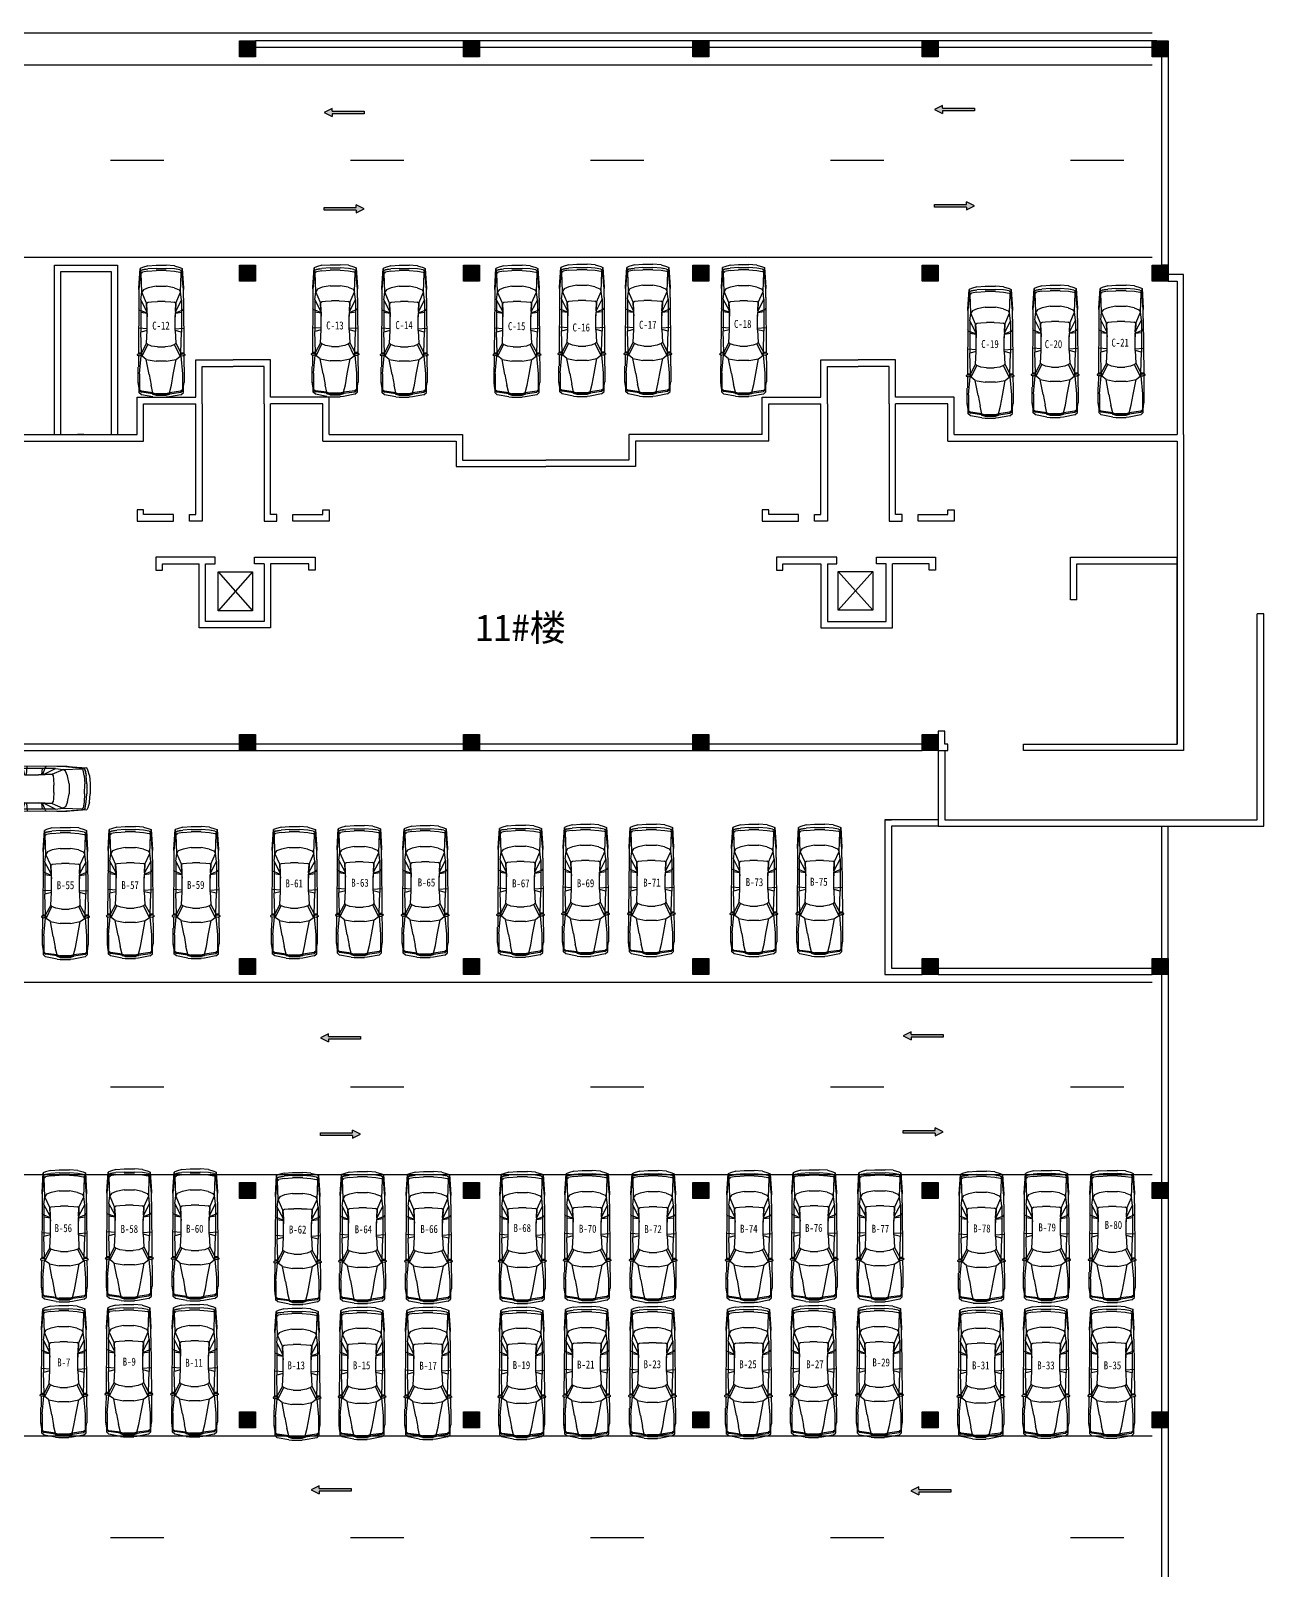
# Model space of a CAD drawing. Extents: x -266505272703 to 7385419, y -354256 to 107640740655.
# Drawn here: x 3283669 to 3330520, y -165098 to -107374 of the extents above; entities that cross this region are included whole.
import ezdxf

# ---------------------------------------------------------------- set-up
doc = ezdxf.new("R2010")
doc.units = 0
doc.header["$LTSCALE"] = 1000
for name, color, linetype in [('jb1', 42, 'Continuous'), ('PUB_TEXT', 7, 'Continuous'), ('QC', 8, 'Continuous'), ('ROOF', 4, 'Continuous'), ('图框', 6, 'Continuous'), ('标注', 3, 'Continuous'), ('红线', 1, 'Continuous')]:
    doc.layers.add(name, color=color, linetype=linetype)
doc.styles.get("Standard").update_dxf_attribs({"font": 'rs.shx', "bigfont": 'hztxt.shx'})
doc.styles.add('STYLE2', font='NSimSun.ttf', dxfattribs={"width": 0.8})
doc.styles.add('宋体', font='SimSun.ttf')

# ---------------------------------------------------------------- blocks, each defined once
blk = doc.blocks.new('M_F27')
for p, q in [((-2489, 522), (-2426, 736)), ((-2426, 736), (-2389, 824)), ((-2389, 824), (-1610, 874)), ((-2389, 824), (-1560, 874)), ((-2264, 812), (-2389, 824)), ((-2326, 736), (-2364, 522)), ((-2326, 736), (-2351, 596)), ((-2326, 736), (-2288, 811)), ((-2200, 786), (-2288, 811)), ((-2276, 522), (-2238, 736)), ((-2200, 786), (-2238, 736)), ((-1560, 874), (-2212, 815)), ((-2208, 815), (-2211, 814)), ((-1660, 862), (-2208, 815)), ((-1446, 761), (-2200, 786)), ((-1560, 874), (-1660, 862)), ((-1622, 510), (-1547, 698)), ((-1617, 869), (-1620, 866)), ((-1208, 874), (-1610, 874)), ((-1547, 698), (-1446, 761)), ((-1145, 799), (-1446, 761)), ((-1019, 572), (-1446, 761)), ((-1208, 874), (980, 889)), ((-1145, 799), (-682, 557)), ((-1145, 799), (124, 799)), ((-743, 849), (-793, 874)), ((-730, 799), (-743, 849)), ((-630, 555), (-730, 799)), ((-642, 799), (-605, 554)), ((-2, 547), (-27, 877)), ((124, 799), (61, 547)), ((941, 773), (124, 799)), ((564, 572), (941, 773)), ((1079, 748), (614, 522)), ((941, 773), (941, 874)), ((983, 777), (941, 773)), ((941, 773), (987, 765)), ((980, 902), (995, 790)), ((980, 790), (980, 898)), ((995, 790), (980, 790)), ((980, 790), (992, 746)), ((984, 905), (1020, 939)), ((992, 746), (1021, 747)), ((995, 790), (1022, 746)), ((1022, 748), (995, 790)), ((1021, 747), (1022, 748)), ((1053, 768), (1022, 746)), ((1036, 935), (1062, 857)), ((1036, 756), (1079, 748)), ((1051, 889), (1497, 893)), ((1057, 776), (1062, 857)), ((1770, 849), (1058, 784)), ((1204, 585), (1079, 748)), ((1506, 899), (2121, 899)), ((2461, 849), (1770, 849)), ((2272, 876), (2121, 899)), ((2272, 876), (2272, 874)), ((2437, 851), (2272, 876)), ((2511, 874), (2287, 874)), ((2398, 849), (2461, 773)), ((2437, 850), (2433, 851)), ((2498, 773), (2436, 849)), ((2511, 874), (2450, 850)), ((2461, 773), (2523, 321)), ((2561, 321), (2498, 773)), ((2599, 773), (2511, 874)), ((2599, 773), (2687, 321)), ((-2489, 522), (-2514, 196)), ((-2514, -206), (-2514, 196)), ((-2364, 522), (-2389, 196)), ((-2389, -206), (-2389, 196)), ((-2351, 594), (-2351, 596)), ((-2301, 196), (-2276, 522)), ((-2301, 196), (-2301, -206)), ((-1622, 510), (-1685, 196)), ((-1685, -206), (-1685, 196)), ((-1082, 145), (-1070, 371)), ((-1082, 145), (-1082, -156)), ((-1070, 371), (-1057, 510)), ((-1019, 572), (-1057, 510)), ((-680, 556), (-1019, 572)), ((-1019, 572), (-479, 547)), ((-680, 556), (-630, 555)), ((-605, 554), (-630, 555)), ((-479, 547), (-605, 554)), ((61, 547), (-479, 547)), ((61, 547), (564, 572)), ((564, 572), (614, 522)), ((614, 522), (677, 371)), ((677, 371), (714, 145)), ((714, -156), (714, 145)), ((1795, 472), (1204, 585)), ((1280, 196), (1204, 585)), ((1280, 196), (1280, -206)), ((2222, 397), (1795, 472)), ((2523, 321), (2222, 397)), ((2523, 321), (2586, 321)), ((2523, 321), (2561, 196)), ((2580, 196), (2542, 321)), ((2561, 196), (2561, -206)), ((2611, 196), (2574, 321)), ((2580, 321), (2618, 196)), ((2580, 196), (2580, -206)), ((2611, 196), (2611, -206)), ((2618, -206), (2618, 196)), ((2687, 321), (2699, 196)), ((2699, -206), (2699, 196)), ((-2489, -533), (-2514, -206)), ((-2489, -533), (-2426, -747)), ((-2389, -206), (-2364, -533)), ((-2326, -747), (-2364, -533)), ((-2351, -607), (-2351, -605)), ((-2351, -607), (-2326, -747)), ((-2276, -533), (-2301, -206)), ((-2276, -533), (-2238, -747)), ((-1685, -206), (-1622, -520)), ((-1622, -520), (-1547, -709)), ((-1019, -583), (-1446, -772)), ((-682, -568), (-1145, -809)), ((-1070, -382), (-1082, -156)), ((-1057, -520), (-1070, -382)), ((-1019, -583), (-1057, -520)), ((-479, -558), (-1019, -583)), ((-1019, -583), (-680, -567)), ((-730, -809), (-630, -566)), ((-680, -567), (-682, -568)), ((-680, -567), (-630, -566)), ((-605, -565), (-642, -809)), ((-630, -566), (-605, -565)), ((-605, -565), (-479, -558)), ((61, -558), (-479, -558)), ((-2, -558), (-27, -884)), ((61, -558), (124, -809)), ((564, -583), (61, -558)), ((614, -533), (564, -583)), ((564, -583), (941, -784)), ((677, -382), (614, -533)), ((1079, -759), (614, -533)), ((714, -156), (677, -382)), ((1204, -596), (1079, -759)), ((1204, -596), (1280, -206)), ((1795, -483), (1204, -596)), ((1795, -483), (2222, -407)), ((2523, -332), (2222, -407)), ((2523, -332), (2461, -784)), ((2561, -332), (2498, -784)), ((2523, -332), (2561, -206)), ((2586, -332), (2523, -332)), ((2580, -206), (2542, -332)), ((2618, -6), (2561, -6)), ((2574, -332), (2611, -206)), ((2618, -206), (2580, -332)), ((2687, -332), (2599, -784)), ((2687, -332), (2699, -206)), ((-2426, -747), (-2389, -835)), ((-2389, -835), (-2264, -823)), ((-1560, -885), (-2389, -835)), ((-1610, -885), (-2389, -835)), ((-2326, -747), (-2288, -822)), ((-2288, -822), (-2200, -797)), ((-2200, -797), (-2238, -747)), ((-2212, -826), (-1560, -885)), ((-2208, -826), (-2211, -825)), ((-1660, -872), (-2208, -826)), ((-1446, -772), (-2200, -797)), ((-1560, -885), (-1660, -872)), ((-1621, -877), (-1617, -880)), ((-1610, -885), (-1208, -885)), ((-1547, -709), (-1446, -772)), ((-1145, -809), (-1446, -772)), ((-1208, -885), (980, -900)), ((-1145, -809), (124, -809)), ((-743, -860), (-793, -885)), ((-743, -860), (-730, -809)), ((941, -784), (124, -809)), ((987, -776), (941, -784)), ((983, -788), (941, -784)), ((941, -885), (941, -784)), ((992, -757), (980, -800)), ((995, -800), (980, -800)), ((995, -800), (980, -913)), ((980, -909), (980, -800)), ((984, -916), (1020, -950)), ((992, -757), (1021, -758)), ((995, -800), (1022, -757)), ((1022, -758), (995, -800)), ((1021, -758), (1022, -758)), ((1022, -757), (1053, -779)), ((1036, -767), (1079, -759)), ((1036, -946), (1062, -867)), ((1051, -901), (1497, -904)), ((1057, -787), (1062, -867)), ((1770, -860), (1058, -795)), ((2121, -910), (1506, -910)), ((1770, -860), (2461, -860)), ((2121, -910), (2272, -887)), ((2270, -887), (2121, -910)), ((2437, -861), (2272, -887)), ((2272, -885), (2272, -887)), ((2285, -885), (2511, -885)), ((2398, -860), (2461, -784)), ((2436, -860), (2498, -784)), ((2437, -861), (2436, -860)), ((2450, -861), (2511, -885)), ((2599, -784), (2511, -885))]:
    blk.add_line(p, q)
for centre, start, end in [((990, 898), 132.96497, 179.74535), ((1027, 932), 18.15727, 132.96497), ((1047, 776), 305.15418, 356.86364), ((990, -909), 180.25465, 227.03503), ((1027, -942), 227.03503, 341.84273), ((1047, -787), 3.17983, 54.84582)]:
    blk.add_arc(centre, 10, start, end)
at = {"width": 0.8, "flags": 9}
for tag in ['XSIZE', 'YSIZE']:
    blk.add_attdef(tag, (0, 0), '', height=0.5, dxfattribs=at)

msp = doc.modelspace()

# ---------------------------------------------------------------- hatches: boundary and pattern name
at = {"layer": 'jb1', "linetype": 'ByBlock'}
h = msp.add_hatch(color=256, dxfattribs=at)
h.paths.add_polyline_path([(3207028, 61244), (3207028, -349256), (3784028, -349256), (3784028, 61244)], flags=16)
h.paths.add_polyline_path([(3194528, -354256), (3194528, 66244), (3789028, 66244), (3789028, -354256)])
h.paths.add_polyline_path([(3205987, -18360), (3205987, -12971), (3203126, -12971), (3203126, -18360)], flags=24)
h.paths.add_polyline_path([(3201099, -18348), (3201099, -12948), (3198270, -12948), (3198270, -18348)], flags=24)
edge = h.paths.add_edge_path(flags=16)
edge.add_line((3207028, 61244), (3197028, 61244))
edge.add_line((3197028, 61244), (3197028, -23256))
edge.add_line((3197028, -23256), (3207028, -23256))
edge = h.paths.add_edge_path(flags=16)
edge.add_line((3202028, 61244), (3202028, -18256))
h.paths.add_polyline_path([(3201021, -22371), (3201021, -20286), (3198223, -20286), (3198223, -22371)], flags=24)
h.paths.add_polyline_path([(3205457, -22424), (3205457, -20318), (3202722, -20318), (3202722, -22424)], flags=24)
edge = h.paths.add_edge_path(flags=0)
edge.add_line((3197028, -18256), (3207028, -18256))
edge = h.paths.add_edge_path(flags=0)
edge.add_line((3197028, -10756), (3207028, -10756))
edge = h.paths.add_edge_path(flags=0)
edge.add_line((3197028, 744), (3207028, 744))
h.paths.add_polyline_path([(3205940, 8359), (3205940, 13623), (3203017, 13623), (3203017, 8359)], flags=24)
h.paths.add_polyline_path([(3200990, 8419), (3200990, 12965), (3198161, 12965), (3198161, 8419)], flags=24)
edge = h.paths.add_edge_path(flags=0)
edge.add_line((3197028, 8244), (3207028, 8244))
edge = h.paths.add_edge_path(flags=0)
edge.add_line((3197028, 15744), (3207028, 15744))
h.paths.add_polyline_path([(3201180, 34865), (3201180, 40170), (3198382, 40170), (3198382, 34865)], flags=24)
h.paths.add_polyline_path([(3205969, 34786), (3205969, 39997), (3203329, 39997), (3203329, 34786)], flags=24)
edge = h.paths.add_edge_path(flags=0)
edge.add_line((3197028, 27244), (3207028, 27244))
edge = h.paths.add_edge_path(flags=0)
edge.add_line((3197028, 34744), (3207028, 34744))
edge = h.paths.add_edge_path(flags=0)
edge.add_line((3197028, 42244), (3207028, 42244))
edge = h.paths.add_edge_path(flags=0)
edge.add_line((3197028, 53744), (3207028, 53744))
edge = h.paths.add_edge_path(flags=0)
edge.add_line((3504528, -349256), (3504528, -335256))
edge.add_line((3504528, -335256), (3784028, -335256))
edge = h.paths.add_edge_path(flags=0)
edge.add_line((3580028, -344756), (3670028, -344756))
edge = h.paths.add_edge_path(flags=0)
edge.add_line((3580028, -340256), (3670028, -340256))
h.paths.add_polyline_path([(3580921, -339322), (3586279, -339322), (3586279, -336555), (3580921, -336555)], flags=8)
h.paths.add_polyline_path([(3581167, -348327), (3586242, -348327), (3586242, -345529), (3581167, -345529)], flags=8)
edge = h.paths.add_edge_path(flags=0)
edge.add_line((3511834, -341564), (3511834, -341020))
edge = h.paths.add_edge_path(flags=0)
edge.add_line((3518840, -341020), (3518840, -341564))
edge = h.paths.add_edge_path(flags=0)
edge.add_line((3517008, -341564), (3517008, -341020))
edge = h.paths.add_edge_path(flags=0)
edge.add_arc((3515337, -341290), 439, 0, 360)
edge = h.paths.add_edge_path(flags=0)
edge.add_arc((3515337, -341290), 952, 0, 360)
edge = h.paths.add_edge_path(flags=0)
edge.add_line((3513691, -341020), (3513691, -341564))
edge = h.paths.add_edge_path(flags=0)
edge.add_line((3580028, -349256), (3580028, -335256))
h.paths.add_polyline_path([(3528821, -347040), (3562658, -347040), (3562658, -344592), (3528821, -344592)], flags=8)
edge = h.paths.add_edge_path(flags=0)
edge.add_arc((3514570, -346293), 254, 23.86714, 164.02526)
edge = h.paths.add_edge_path(flags=0)
edge.add_line((3514326, -346552), (3514326, -346775))
edge.add_line((3514326, -346775), (3514216, -346775))
edge.add_line((3514216, -346775), (3514216, -346328))
edge = h.paths.add_edge_path(flags=0)
edge.add_line((3514216, -346258), (3514216, -345945))
edge.add_line((3514216, -345945), (3514326, -345945))
edge.add_line((3514326, -345945), (3514326, -346034))
edge = h.paths.add_edge_path(flags=0)
edge.add_line((3513019, -343617), (3515077, -343617))
edge = h.paths.add_edge_path(flags=0)
edge.add_line((3515077, -344162), (3513019, -344162))
edge = h.paths.add_edge_path(flags=0)
edge.add_line((3513019, -341564), (3513019, -343617))
edge = h.paths.add_edge_path(flags=0)
edge.add_line((3512499, -343617), (3512499, -341564))
edge = h.paths.add_edge_path(flags=0)
edge.add_line((3513019, -344830), (3512499, -344830))
h.paths.add_polyline_path([(3512811, -345945), (3512918, -345945), (3512918, -346778), (3512811, -346778)], flags=0)
h.paths.add_polyline_path([(3512802, -345680), (3512915, -345680), (3512915, -345855), (3512802, -345855)], flags=0)
edge = h.paths.add_edge_path(flags=0)
edge.add_line((3512499, -344830), (3512499, -344162))
edge = h.paths.add_edge_path(flags=0)
edge.add_line((3511834, -343617), (3512499, -343617))
edge = h.paths.add_edge_path(flags=0)
edge.add_line((3511834, -344162), (3511834, -343617))
edge = h.paths.add_edge_path(flags=0)
edge.add_line((3512499, -344162), (3511834, -344162))
edge = h.paths.add_edge_path(flags=0)
edge.add_line((3512484, -346058), (3512484, -346775))
edge.add_line((3512484, -346775), (3512370, -346775))
edge.add_line((3512370, -346775), (3512370, -346058))
edge = h.paths.add_edge_path(flags=0)
edge.add_line((3512370, -346058), (3512213, -346058))
edge.add_line((3512213, -346058), (3512213, -345948))
edge.add_line((3512213, -345948), (3512370, -345948))
edge = h.paths.add_edge_path(flags=0)
edge.add_line((3512370, -345948), (3512370, -345683))
edge.add_line((3512370, -345683), (3512484, -345683))
edge.add_line((3512484, -345683), (3512484, -345948))
edge = h.paths.add_edge_path(flags=0)
edge.add_line((3512484, -345948), (3512641, -345948))
edge.add_line((3512641, -345948), (3512641, -346058))
edge.add_line((3512641, -346058), (3512484, -346058))
edge = h.paths.add_edge_path(flags=0)
edge.add_line((3513019, -344162), (3513019, -344830))
edge = h.paths.add_edge_path(flags=0)
edge.add_arc((3514570, -346293), 356, 174.3933, 185.6067)
edge = h.paths.add_edge_path(flags=0)
edge.add_arc((3513552, -346367), 312, 10.97394, 349.02606)
edge = h.paths.add_edge_path(flags=0)
edge.add_line((3513859, -346308), (3513859, -346427))
edge = h.paths.add_edge_path(flags=0)
edge.add_arc((3513552, -346367), 428, 44.28849, 315.71151)
edge = h.paths.add_edge_path(flags=0)
edge.add_line((3513859, -346068), (3513859, -345945))
edge.add_line((3513859, -345945), (3513978, -345945))
edge.add_line((3513978, -345945), (3513978, -346781))
edge.add_line((3513978, -346781), (3513859, -346781))
edge.add_line((3513859, -346781), (3513859, -346666))
edge = h.paths.add_edge_path(flags=0)
edge.add_line((3512499, -341564), (3511834, -341564))
edge = h.paths.add_edge_path(flags=0)
edge.add_line((3513691, -341564), (3513019, -341564))
edge = h.paths.add_edge_path(flags=0)
edge.add_line((3518197, -341564), (3518197, -343617))
edge = h.paths.add_edge_path(flags=0)
edge.add_line((3517677, -343617), (3517677, -341564))
edge = h.paths.add_edge_path(flags=0)
edge.add_line((3518865, -344162), (3518197, -344162))
edge = h.paths.add_edge_path(flags=0)
edge.add_line((3518197, -343617), (3518865, -343617))
edge = h.paths.add_edge_path(flags=0)
edge.add_line((3518197, -344162), (3518197, -344830))
edge = h.paths.add_edge_path(flags=0)
edge.add_line((3518865, -343617), (3518865, -344162))
edge = h.paths.add_edge_path(flags=0)
edge.add_line((3515597, -342974), (3515597, -343617))
edge = h.paths.add_edge_path(flags=0)
edge.add_line((3515077, -342974), (3515597, -342974))
edge = h.paths.add_edge_path(flags=0)
edge.add_line((3515077, -343617), (3515077, -342974))
edge = h.paths.add_edge_path(flags=0)
edge.add_line((3515597, -343617), (3517677, -343617))
edge = h.paths.add_edge_path(flags=0)
edge.add_line((3517677, -344830), (3517677, -344162))
edge = h.paths.add_edge_path(flags=0)
edge.add_line((3517677, -344162), (3515597, -344162))
edge = h.paths.add_edge_path(flags=0)
edge.add_line((3515077, -344805), (3515077, -344162))
edge = h.paths.add_edge_path(flags=0)
edge.add_line((3515597, -344805), (3515077, -344805))
edge = h.paths.add_edge_path(flags=0)
edge.add_line((3515597, -344162), (3515597, -344805))
edge = h.paths.add_edge_path(flags=0)
edge.add_line((3518197, -344830), (3517677, -344830))
edge = h.paths.add_edge_path(flags=0)
edge.add_arc((3518301, -346289), 254, 23.86714, 164.02526)
edge = h.paths.add_edge_path(flags=0)
edge.add_line((3518057, -346219), (3518057, -346359))
edge = h.paths.add_edge_path(flags=0)
edge.add_line((3518057, -346359), (3518057, -346548))
edge = h.paths.add_edge_path(flags=0)
edge.add_line((3518057, -346548), (3518057, -346771))
edge.add_line((3518057, -346771), (3517947, -346771))
edge.add_line((3517947, -346771), (3517947, -346324))
edge = h.paths.add_edge_path(flags=0)
edge.add_arc((3518301, -346289), 356, 174.3933, 185.6067)
edge = h.paths.add_edge_path(flags=0)
edge.add_line((3517947, -346255), (3517947, -345941))
edge.add_line((3517947, -345941), (3518057, -345941))
edge.add_line((3518057, -345941), (3518057, -346030))
edge = h.paths.add_edge_path(flags=0)
edge.add_arc((3518301, -346289), 356, 11.90544, 133.29691)
edge = h.paths.add_edge_path(flags=0)
edge.add_line((3518649, -346216), (3518649, -346771))
edge.add_line((3518649, -346771), (3518533, -346771))
edge.add_line((3518533, -346771), (3518533, -346559))
edge = h.paths.add_edge_path(flags=0)
edge.add_line((3518533, -346392), (3518533, -346559))
edge = h.paths.add_edge_path(flags=0)
edge.add_line((3518533, -346392), (3518533, -346187))
edge = h.paths.add_edge_path(flags=0)
edge.add_arc((3517283, -346363), 312, 10.97394, 349.02606)
edge = h.paths.add_edge_path(flags=0)
edge.add_line((3517590, -346304), (3517590, -346423))
edge = h.paths.add_edge_path(flags=0)
edge.add_arc((3517283, -346363), 428, 44.28849, 315.71151)
edge = h.paths.add_edge_path(flags=0)
edge.add_line((3517590, -346064), (3517590, -345941))
edge.add_line((3517590, -345941), (3517709, -345941))
edge.add_line((3517709, -345941), (3517709, -346777))
edge.add_line((3517709, -346777), (3517590, -346777))
edge.add_line((3517590, -346777), (3517590, -346663))
edge = h.paths.add_edge_path(flags=0)
edge.add_line((3516060, -346333), (3516060, -346166))
edge = h.paths.add_edge_path(flags=0)
edge.add_line((3516060, -346333), (3516060, -346538))
edge = h.paths.add_edge_path(flags=0)
edge.add_arc((3516292, -346436), 254, 203.86714, 344.02526)
edge = h.paths.add_edge_path(flags=0)
edge.add_line((3516537, -346505), (3516537, -346366))
edge = h.paths.add_edge_path(flags=0)
edge.add_line((3516537, -346366), (3516537, -346176))
edge = h.paths.add_edge_path(flags=0)
edge.add_line((3516537, -346176), (3516537, -345954))
edge.add_line((3516537, -345954), (3516647, -345954))
edge.add_line((3516647, -345954), (3516647, -346401))
edge = h.paths.add_edge_path(flags=0)
edge.add_arc((3516292, -346436), 356, 354.3933, 365.6067)
edge = h.paths.add_edge_path(flags=0)
edge.add_line((3516647, -346470), (3516647, -346784))
edge.add_line((3516647, -346784), (3516537, -346784))
edge.add_line((3516537, -346784), (3516537, -346695))
edge = h.paths.add_edge_path(flags=0)
edge.add_arc((3516292, -346436), 356, 191.90544, 313.29691)
edge = h.paths.add_edge_path(flags=0)
edge.add_line((3515944, -346509), (3515944, -345954))
edge.add_line((3515944, -345954), (3516060, -345954))
edge.add_line((3516060, -345954), (3516060, -346166))
h.paths.add_polyline_path([(3515258, -347039), (3515371, -346773), (3515050, -345951), (3515179, -345951), (3515429, -346606), (3515696, -345947), (3515822, -345947), (3515379, -347039)], flags=0)
edge = h.paths.add_edge_path(flags=0)
edge.add_line((3514326, -346223), (3514326, -346363))
edge = h.paths.add_edge_path(flags=0)
edge.add_line((3514326, -346363), (3514326, -346552))
edge = h.paths.add_edge_path(flags=0)
edge.add_arc((3514570, -346293), 356, 11.90544, 133.29691)
edge = h.paths.add_edge_path(flags=0)
edge.add_line((3514918, -346220), (3514918, -346775))
edge.add_line((3514918, -346775), (3514802, -346775))
edge.add_line((3514802, -346775), (3514802, -346563))
edge = h.paths.add_edge_path(flags=0)
edge.add_line((3514802, -346396), (3514802, -346563))
edge = h.paths.add_edge_path(flags=0)
edge.add_line((3514802, -346396), (3514802, -346190))
edge = h.paths.add_edge_path(flags=0)
edge.add_line((3518840, -341564), (3518197, -341564))
edge = h.paths.add_edge_path(flags=0)
edge.add_line((3517677, -341564), (3517008, -341564))
h.paths.add_polyline_path([(3580874, -344098), (3586179, -344098), (3586179, -341300), (3580874, -341300)], flags=8)
edge = h.paths.add_edge_path(flags=0)
edge.add_line((3515077, -338991), (3513019, -338991))
edge = h.paths.add_edge_path(flags=0)
edge.add_line((3513019, -338447), (3515077, -338447))
edge = h.paths.add_edge_path(flags=0)
edge.add_line((3512499, -337779), (3513019, -337779))
edge = h.paths.add_edge_path(flags=0)
edge.add_line((3511834, -338447), (3512499, -338447))
edge = h.paths.add_edge_path(flags=0)
edge.add_line((3511834, -338991), (3511834, -338447))
edge = h.paths.add_edge_path(flags=0)
edge.add_line((3512499, -338991), (3511834, -338991))
edge = h.paths.add_edge_path(flags=0)
edge.add_line((3512499, -338447), (3512499, -337779))
edge = h.paths.add_edge_path(flags=0)
edge.add_line((3511834, -341020), (3512499, -341020))
edge = h.paths.add_edge_path(flags=0)
edge.add_line((3512499, -341020), (3512499, -338991))
edge = h.paths.add_edge_path(flags=0)
edge.add_line((3513019, -337779), (3513019, -338447))
edge = h.paths.add_edge_path(flags=0)
edge.add_line((3513019, -341020), (3513691, -341020))
edge = h.paths.add_edge_path(flags=0)
edge.add_line((3513019, -338991), (3513019, -341020))
edge = h.paths.add_edge_path(flags=0)
edge.add_line((3518865, -338991), (3518197, -338991))
edge = h.paths.add_edge_path(flags=0)
edge.add_line((3518197, -338447), (3518865, -338447))
edge = h.paths.add_edge_path(flags=0)
edge.add_line((3518197, -337779), (3518197, -338447))
edge = h.paths.add_edge_path(flags=0)
edge.add_line((3518865, -338447), (3518865, -338991))
edge = h.paths.add_edge_path(flags=0)
edge.add_line((3517677, -338991), (3515622, -338991))
edge = h.paths.add_edge_path(flags=0)
edge.add_line((3515077, -339634), (3515077, -338991))
edge = h.paths.add_edge_path(flags=0)
edge.add_line((3515622, -339634), (3515077, -339634))
edge = h.paths.add_edge_path(flags=0)
edge.add_line((3515622, -338991), (3515622, -339634))
edge = h.paths.add_edge_path(flags=0)
edge.add_line((3515622, -337804), (3515622, -338447))
edge = h.paths.add_edge_path(flags=0)
edge.add_line((3515077, -337804), (3515622, -337804))
edge = h.paths.add_edge_path(flags=0)
edge.add_line((3515077, -338447), (3515077, -337804))
edge = h.paths.add_edge_path(flags=0)
edge.add_line((3515622, -338447), (3517677, -338447))
edge = h.paths.add_edge_path(flags=0)
edge.add_line((3517677, -338447), (3517677, -337779))
edge = h.paths.add_edge_path(flags=0)
edge.add_line((3517677, -337779), (3518197, -337779))
edge = h.paths.add_edge_path(flags=0)
edge.add_line((3518197, -341020), (3518840, -341020))
edge = h.paths.add_edge_path(flags=0)
edge.add_line((3517008, -341020), (3517677, -341020))
edge = h.paths.add_edge_path(flags=0)
edge.add_line((3517677, -341020), (3517677, -338991))
edge = h.paths.add_edge_path(flags=0)
edge.add_line((3518197, -338991), (3518197, -341020))
h.paths.add_polyline_path([(3748525, -351778), (3760192, -351778), (3760192, -349903), (3748525, -349903)], flags=24)
edge = h.paths.add_edge_path(flags=0)
edge.add_line((3710028, -342256), (3784028, -342256))
edge = h.paths.add_edge_path(flags=0)
edge.add_line((3601028, -335256), (3601028, -349256))
edge = h.paths.add_edge_path(flags=0)
edge.add_line((3589528, -335256), (3589528, -349256))
edge = h.paths.add_edge_path(flags=0)
edge.add_line((3612528, -335256), (3612528, -349256))
edge = h.paths.add_edge_path(flags=0)
edge.add_line((3624028, -335256), (3624028, -349256))
edge = h.paths.add_edge_path(flags=0)
edge.add_line((3647028, -335256), (3647028, -349256))
edge = h.paths.add_edge_path(flags=0)
edge.add_line((3635528, -335256), (3635528, -349256))
edge = h.paths.add_edge_path(flags=0)
edge.add_line((3658528, -335256), (3658528, -349256))
edge = h.paths.add_edge_path(flags=0)
edge.add_line((3670028, -335256), (3670028, -349256))
h.paths.add_polyline_path([(3711053, -341578), (3716432, -341578), (3716432, -338749), (3711053, -338749)], flags=8)
edge = h.paths.add_edge_path(flags=0)
edge.add_line((3710028, -335256), (3710028, -349256))
edge = h.paths.add_edge_path(flags=0)
edge.add_line((3720028, -335256), (3720028, -349256))
h.paths.add_polyline_path([(3711079, -345640), (3716406, -345640), (3716406, -342968), (3711079, -342968)], flags=8)
h.paths.add_polyline_path([(3711053, -348311), (3716432, -348311), (3716432, -345482), (3711053, -345482)], flags=8)
h.paths.add_polyline_path([(3624911, -339311), (3632210, -339311), (3632210, -336482), (3624911, -336482)], flags=8)
h.paths.add_polyline_path([(3602005, -339364), (3609221, -339364), (3609221, -336472), (3602005, -336472)], flags=8)
h.paths.add_polyline_path([(3590516, -339353), (3597689, -339353), (3597689, -336524), (3590516, -336524)], flags=8)
h.paths.add_polyline_path([(3613157, -339384), (3619486, -339384), (3619486, -336493), (3613157, -336493)], flags=8)
h.paths.add_polyline_path([(3647932, -339290), (3655148, -339290), (3655148, -336587), (3647932, -336587)], flags=8)
h.paths.add_polyline_path([(3636077, -339384), (3642406, -339384), (3642406, -336493), (3636077, -336493)], flags=8)
h.paths.add_polyline_path([(3659500, -339327), (3666558, -339327), (3666558, -336529), (3659500, -336529)], flags=8)
h.paths.add_polyline_path([(3711074, -338940), (3716222, -338940), (3716222, -336236), (3711074, -336236)], flags=8)
edge = h.paths.add_edge_path(flags=0)
edge.add_line((3760028, -335256), (3760028, -349256))
edge = h.paths.add_edge_path(flags=0)
edge.add_line((3770028, -335256), (3770028, -349256))
h.paths.add_polyline_path([(3761611, -342149), (3766706, -342149), (3766706, -339414), (3761611, -339414)], flags=8)
h.paths.add_polyline_path([(3768122, -351862), (3777724, -351862), (3777724, -349980), (3768122, -349980)], flags=24)
edge = h.paths.add_edge_path(flags=0)
edge.add_line((3760028, -345756), (3784028, -345756))
h.paths.add_polyline_path([(3761437, -348959), (3766512, -348959), (3766512, -346162), (3761437, -346162)], flags=8)
h.paths.add_polyline_path([(3761482, -345773), (3766693, -345773), (3766693, -342881), (3761482, -342881)], flags=8)
edge = h.paths.add_edge_path(flags=0)
edge.add_line((3760028, -338756), (3784028, -338756))
h.paths.add_polyline_path([(3761355, -338711), (3766723, -338711), (3766723, -335787), (3761355, -335787)], flags=8)
h.paths.add_polyline_path([(3732909, -341175), (3744153, -341175), (3744153, -336791), (3732909, -336791)], flags=8)
h.paths.add_polyline_path([(3774282, -341950), (3776471, -341950), (3776471, -339865), (3774282, -339865)], flags=8)
h.paths.add_polyline_path([(3681133, -345871), (3701185, -345871), (3701185, -340511), (3681133, -340511)], flags=8)
h.paths.add_polyline_path([(3444535, -317388), (3497618, -317388), (3497618, -307471), (3444535, -307471)], flags=8)
for points in [[(3291498, -108357), (3292099, -108357), (3292099, -107757), (3291498, -107757)], [(3299898, -108357), (3300499, -108357), (3300499, -107757), (3299898, -107757)], [(3308498, -108357), (3309099, -108357), (3309099, -107757), (3308498, -107757)], [(3317098, -108357), (3317699, -108357), (3317699, -107757), (3317098, -107757)], [(3325718, -108357), (3326319, -108357), (3326319, -107757), (3325718, -107757)], [(3291498, -116757), (3292099, -116757), (3292099, -116157), (3291498, -116157)], [(3299898, -116757), (3300499, -116757), (3300499, -116157), (3299898, -116157)], [(3308498, -116757), (3309099, -116757), (3309099, -116157), (3308498, -116157)], [(3317098, -116757), (3317699, -116757), (3317699, -116157), (3317098, -116157)], [(3325718, -116757), (3326319, -116757), (3326319, -116157), (3325718, -116157)], [(3291498, -134358), (3292100, -134358), (3292100, -133757), (3291498, -133757)], [(3291498, -134358), (3292100, -134358), (3292100, -133757), (3291498, -133757)], [(3299898, -134358), (3300500, -134358), (3300500, -133757), (3299898, -133757)], [(3299898, -134358), (3300500, -134358), (3300500, -133757), (3299898, -133757)], [(3308498, -134358), (3309100, -134358), (3309100, -133757), (3308498, -133757)], [(3308498, -134358), (3309100, -134358), (3309100, -133757), (3308498, -133757)], [(3317098, -134358), (3317700, -134358), (3317700, -133757), (3317098, -133757)], [(3317098, -134358), (3317700, -134358), (3317700, -133757), (3317098, -133757)], [(3291498, -142758), (3292100, -142758), (3292100, -142157), (3291498, -142157)], [(3299898, -142758), (3300500, -142758), (3300500, -142157), (3299898, -142157)], [(3308498, -142758), (3309100, -142758), (3309100, -142157), (3308498, -142157)], [(3317098, -142758), (3317700, -142758), (3317700, -142157), (3317098, -142157)], [(3325718, -142758), (3326320, -142758), (3326320, -142157), (3325718, -142157)], [(3291498, -151158), (3292099, -151158), (3292099, -150557), (3291498, -150557)], [(3299898, -151158), (3300499, -151158), (3300499, -150557), (3299898, -150557)], [(3308498, -151158), (3309099, -151158), (3309099, -150557), (3308498, -150557)], [(3317098, -151158), (3317699, -151158), (3317699, -150557), (3317098, -150557)], [(3325718, -151158), (3326319, -151158), (3326319, -150557), (3325718, -150557)], [(3291498, -159758), (3292100, -159758), (3292100, -159158), (3291498, -159158)], [(3299898, -159758), (3300500, -159758), (3300500, -159158), (3299898, -159158)], [(3308498, -159758), (3309100, -159758), (3309100, -159158), (3308498, -159158)], [(3317098, -159758), (3317700, -159758), (3317700, -159158), (3317098, -159158)], [(3325718, -159758), (3326320, -159758), (3326320, -159158), (3325718, -159158)]]:
    msp.add_hatch(color=256, dxfattribs=at).paths.add_polyline_path(points)
at = {"layer": '图框', "linetype": 'ByBlock'}
for points in [[(3317859, -110282), (3317859, -110182), (3317559, -110332), (3317859, -110482), (3317859, -110382), (3319059, -110382), (3319059, -110282)], [(3294970, -110389), (3294970, -110289), (3294670, -110439), (3294970, -110589), (3294970, -110489), (3296170, -110489), (3296170, -110389)], [(3295870, -114098), (3295870, -114198), (3296170, -114048), (3295870, -113898), (3295870, -113998), (3294670, -113998), (3294670, -114098)], [(3318759, -113991), (3318759, -114091), (3319059, -113941), (3318759, -113791), (3318759, -113891), (3317559, -113891), (3317559, -113991)], [(3294836, -145086), (3294836, -144986), (3294536, -145136), (3294836, -145286), (3294836, -145186), (3296036, -145186), (3296036, -145086)], [(3316678, -145007), (3316678, -144907), (3316378, -145057), (3316678, -145207), (3316678, -145107), (3317878, -145107), (3317878, -145007)], [(3295736, -148795), (3295736, -148895), (3296036, -148745), (3295736, -148595), (3295736, -148695), (3294536, -148695), (3294536, -148795)], [(3317578, -148716), (3317578, -148816), (3317878, -148666), (3317578, -148516), (3317578, -148616), (3316378, -148616), (3316378, -148716)], [(3294483, -162033), (3294483, -161933), (3294183, -162083), (3294483, -162233), (3294483, -162133), (3295683, -162133), (3295683, -162033)], [(3316967, -162074), (3316967, -161974), (3316667, -162124), (3316967, -162274), (3316967, -162174), (3318167, -162174), (3318167, -162074)]]:
    msp.add_hatch(color=256, dxfattribs=at).paths.add_polyline_path(points)

# ---------------------------------------------------------------- linework, layer by layer
at = {"layer": 'jb1', "linetype": 'ByBlock'}
for p, q in [((3325898, -107757), (3292099, -107757)), ((3325718, -107757), (3325718, -107997)), ((3325898, -107757), (3326018, -107757)), ((3317699, -107997), (3292099, -107997)), ((3325718, -107997), (3317699, -107997)), ((3326079, -116157), (3326079, -108357)), ((3326319, -108357), (3326319, -116157)), ((3325898, -116157), (3326018, -116157)), ((3326319, -116157), (3326079, -116157)), ((3326900, -116517), (3326319, -116517)), ((3326900, -116757), (3326900, -116517)), ((3326319, -116757), (3326660, -116757)), ((3326660, -116757), (3326660, -122517)), ((3326900, -122517), (3326900, -116757)), ((3289860, -121117), (3289860, -119717)), ((3289860, -119717), (3291260, -119717)), ((3290100, -121357), (3290100, -119957)), ((3290100, -119957), (3291260, -119957)), ((3292660, -119717), (3291260, -119717)), ((3292420, -119957), (3291260, -119957)), ((3292420, -121357), (3292420, -119957)), ((3292660, -121117), (3292660, -119717)), ((3313300, -121117), (3313300, -119717)), ((3313300, -119717), (3314700, -119717)), ((3313540, -121357), (3313540, -119957)), ((3313540, -119957), (3314700, -119957)), ((3316100, -119717), (3314700, -119717)), ((3315860, -119957), (3314700, -119957)), ((3315860, -121357), (3315860, -119957)), ((3316100, -121117), (3316100, -119717)), ((3287660, -122517), (3287660, -121117)), ((3287660, -121117), (3289860, -121117)), ((3294860, -121117), (3292660, -121117)), ((3294860, -122517), (3294860, -121117)), ((3311100, -122517), (3311100, -121117)), ((3311100, -121117), (3313300, -121117)), ((3318300, -121117), (3316100, -121117)), ((3318300, -122517), (3318300, -121117)), ((3287900, -122757), (3287900, -121357)), ((3287900, -121357), (3289860, -121357)), ((3289860, -125518), (3289860, -121357)), ((3290100, -121357), (3290100, -125758)), ((3292420, -121357), (3292420, -125758)), ((3294620, -121357), (3292660, -121357)), ((3292660, -125518), (3292660, -121357)), ((3294620, -122757), (3294620, -121357)), ((3311340, -122757), (3311340, -121357)), ((3311340, -121357), (3313300, -121357)), ((3313300, -125518), (3313300, -121357)), ((3313540, -121357), (3313540, -125758)), ((3315860, -121357), (3315860, -125758)), ((3318060, -121357), (3316100, -121357)), ((3316100, -125518), (3316100, -121357)), ((3318060, -122757), (3318060, -121357)), ((3282098, -122517), (3287660, -122517)), ((3282098, -122757), (3287660, -122757)), ((3287660, -122757), (3287900, -122757)), ((3294620, -122757), (3299620, -122757)), ((3294860, -122517), (3299860, -122517)), ((3299620, -122757), (3299620, -123717)), ((3299860, -122517), (3299860, -123477)), ((3311100, -122517), (3306100, -122517)), ((3306100, -122517), (3306100, -123477)), ((3311340, -122757), (3306340, -122757)), ((3306340, -122757), (3306340, -123717)), ((3318060, -122757), (3326660, -122757)), ((3318300, -122517), (3326660, -122517)), ((3326660, -122757), (3326660, -134118)), ((3326900, -122517), (3326900, -134358)), ((3299860, -123477), (3302980, -123477)), ((3306100, -123477), (3302980, -123477)), ((3299620, -123717), (3302980, -123717)), ((3306340, -123717), (3302980, -123717)), ((3287660, -125341), (3287660, -125758)), ((3287900, -125341), (3287660, -125341)), ((3287660, -125758), (3289020, -125758)), ((3287900, -125518), (3287900, -125341)), ((3289020, -125518), (3287900, -125518)), ((3289020, -125758), (3289020, -125518)), ((3289620, -125758), (3289620, -125518)), ((3289620, -125518), (3289860, -125518)), ((3290100, -125758), (3289620, -125758)), ((3292420, -125758), (3292900, -125758)), ((3292900, -125518), (3292660, -125518)), ((3292900, -125758), (3292900, -125518)), ((3293500, -125518), (3294620, -125518)), ((3293500, -125758), (3293500, -125518)), ((3294860, -125758), (3293500, -125758)), ((3294619, -125341), (3294859, -125341)), ((3294620, -125518), (3294620, -125341)), ((3294859, -125341), (3294860, -125758)), ((3311100, -125341), (3311100, -125758)), ((3311340, -125341), (3311100, -125341)), ((3311100, -125758), (3312460, -125758)), ((3311340, -125518), (3311340, -125341)), ((3312460, -125518), (3311340, -125518)), ((3312460, -125758), (3312460, -125518)), ((3313060, -125758), (3313060, -125518)), ((3313060, -125518), (3313300, -125518)), ((3313540, -125758), (3313060, -125758)), ((3315860, -125758), (3316340, -125758)), ((3316340, -125518), (3316100, -125518)), ((3316340, -125758), (3316340, -125518)), ((3316940, -125518), (3318060, -125518)), ((3316940, -125758), (3316940, -125518)), ((3318300, -125758), (3316940, -125758)), ((3318059, -125341), (3318299, -125341)), ((3318060, -125518), (3318060, -125341)), ((3318299, -125341), (3318300, -125758)), ((3289980, -127118), (3288362, -127118)), ((3288362, -127118), (3288362, -127598)), ((3288602, -127598), (3288602, -127358)), ((3288602, -127358), (3289980, -127358)), ((3290580, -127118), (3289980, -127118)), ((3289980, -129758), (3289980, -127358)), ((3290220, -129518), (3290220, -127357)), ((3290220, -127357), (3290580, -127357)), ((3290580, -127357), (3290580, -127118)), ((3292060, -127357), (3292060, -127117)), ((3292060, -127117), (3292660, -127118)), ((3292420, -127357), (3292060, -127357)), ((3292420, -127357), (3292420, -129518)), ((3292660, -127118), (3294333, -127118)), ((3292660, -127358), (3292660, -129758)), ((3294093, -127358), (3292660, -127358)), ((3294093, -127598), (3294093, -127358)), ((3294333, -127118), (3294333, -127598)), ((3313300, -127118), (3311626, -127118)), ((3311626, -127118), (3311626, -127598)), ((3311866, -127598), (3311866, -127358)), ((3311866, -127358), (3313300, -127358)), ((3313900, -127118), (3313300, -127118)), ((3313300, -127358), (3313300, -129758)), ((3313540, -127357), (3313540, -129518)), ((3313540, -127357), (3313900, -127357)), ((3313900, -127357), (3313900, -127118)), ((3315380, -127357), (3315380, -127118)), ((3315380, -127118), (3315980, -127118)), ((3315740, -127357), (3315380, -127357)), ((3315740, -129518), (3315740, -127357)), ((3315980, -127118), (3317597, -127118)), ((3315980, -129758), (3315980, -127358)), ((3317357, -127358), (3315980, -127358)), ((3317357, -127598), (3317357, -127358)), ((3317597, -127118), (3317597, -127598)), ((3322660, -128707), (3322660, -127118)), ((3322660, -127118), (3326660, -127118)), ((3322899, -128707), (3322899, -127357)), ((3322899, -127357), (3326660, -127358)), ((3326660, -134118), (3326660, -127118)), ((3326660, -127118), (3326660, -127358)), ((3288362, -127598), (3288602, -127598)), ((3290693, -127667), (3291983, -129120)), ((3291983, -127667), (3290693, -129120)), ((3294333, -127598), (3294093, -127598)), ((3311626, -127598), (3311866, -127598)), ((3313949, -127651), (3315239, -129104)), ((3315239, -127651), (3313949, -129104)), ((3317597, -127598), (3317357, -127598)), ((3322899, -128707), (3322660, -128707)), ((3329900, -129234), (3329660, -129234)), ((3329660, -136958), (3329660, -129234)), ((3329900, -137198), (3329900, -129234)), ((3292660, -129758), (3289980, -129758)), ((3292420, -129518), (3290220, -129518)), ((3313300, -129758), (3315980, -129758)), ((3313540, -129518), (3315740, -129518)), ((3317940, -133638), (3317700, -133638)), ((3317700, -133638), (3317700, -133757)), ((3317940, -133878), (3317940, -133638)), ((3317940, -134118), (3317940, -133878)), ((3282698, -134358), (3291498, -134358)), ((3291498, -134118), (3283300, -134118)), ((3291498, -134358), (3299898, -134358)), ((3299898, -134118), (3292100, -134118)), ((3299898, -134358), (3308498, -134358)), ((3308498, -134118), (3300500, -134118)), ((3308498, -134358), (3317098, -134358)), ((3317098, -134118), (3309100, -134118)), ((3317700, -134358), (3318060, -134358)), ((3317700, -134358), (3317700, -136958)), ((3318060, -134118), (3317940, -134118)), ((3317940, -134358), (3317940, -136958)), ((3318060, -134358), (3318060, -134118)), ((3320900, -134358), (3320900, -134118)), ((3320900, -134118), (3326660, -134118)), ((3326900, -134358), (3320900, -134358)), ((3317700, -136958), (3317700, -137198)), ((3317700, -137198), (3326900, -137198)), ((3317940, -136958), (3326900, -136958)), ((3326079, -142157), (3326079, -137198)), ((3326319, -142157), (3326319, -137198)), ((3326900, -136958), (3329660, -136958)), ((3326900, -137198), (3329900, -137198)), ((3325898, -142157), (3326018, -142157)), ((3326079, -150557), (3326079, -142758)), ((3326319, -142758), (3326319, -159757)), ((3325898, -150557), (3326018, -150557)), ((3326079, -159157), (3326079, -151158)), ((3325898, -159158), (3326018, -159158)), ((3326079, -168158), (3326079, -159757)), ((3326319, -159757), (3326319, -167918))]:
    msp.add_line(p, q, dxfattribs=at)
for points in [[(3291498, -107757), (3292099, -107757), (3292099, -108357), (3291498, -108357)], [(3291498, -107757), (3292099, -107757), (3292099, -108357), (3291498, -108357)], [(3299898, -107757), (3300499, -107757), (3300499, -108357), (3299898, -108357)], [(3299898, -107757), (3300499, -107757), (3300499, -108357), (3299898, -108357)], [(3308498, -107757), (3309099, -107757), (3309099, -108357), (3308498, -108357)], [(3308498, -107757), (3309099, -107757), (3309099, -108357), (3308498, -108357)], [(3317098, -107757), (3317699, -107757), (3317699, -108357), (3317098, -108357)], [(3317098, -107757), (3317699, -107757), (3317699, -108357), (3317098, -108357)], [(3325718, -107757), (3326319, -107757), (3326319, -108357), (3325718, -108357)], [(3325718, -107757), (3326319, -107757), (3326319, -108357), (3325718, -108357)], [(3291498, -116157), (3292099, -116157), (3292099, -116757), (3291498, -116757)], [(3291498, -116157), (3292099, -116157), (3292099, -116757), (3291498, -116757)], [(3299898, -116157), (3300499, -116157), (3300499, -116757), (3299898, -116757)], [(3299898, -116157), (3300499, -116157), (3300499, -116757), (3299898, -116757)], [(3308498, -116157), (3309099, -116157), (3309099, -116757), (3308498, -116757)], [(3308498, -116157), (3309099, -116157), (3309099, -116757), (3308498, -116757)], [(3317098, -116157), (3317699, -116157), (3317699, -116757), (3317098, -116757)], [(3317098, -116157), (3317699, -116157), (3317699, -116757), (3317098, -116757)], [(3325718, -116157), (3326319, -116157), (3326319, -116757), (3325718, -116757)], [(3325718, -116157), (3326319, -116157), (3326319, -116757), (3325718, -116757)], [(3290693, -127667), (3291983, -127667), (3291983, -129120), (3290693, -129120)], [(3313949, -127651), (3315239, -127651), (3315239, -129104), (3313949, -129104)], [(3291498, -133757), (3292100, -133757), (3292100, -134358), (3291498, -134358)], [(3291498, -133757), (3292100, -133757), (3292100, -134358), (3291498, -134358)], [(3291498, -133757), (3292100, -133757), (3292100, -134358), (3291498, -134358)], [(3291498, -133757), (3292100, -133757), (3292100, -134358), (3291498, -134358)], [(3299898, -133757), (3300500, -133757), (3300500, -134358), (3299898, -134358)], [(3299898, -133757), (3300500, -133757), (3300500, -134358), (3299898, -134358)], [(3299898, -133757), (3300500, -133757), (3300500, -134358), (3299898, -134358)], [(3299898, -133757), (3300500, -133757), (3300500, -134358), (3299898, -134358)], [(3308498, -133757), (3309100, -133757), (3309100, -134358), (3308498, -134358)], [(3308498, -133757), (3309100, -133757), (3309100, -134358), (3308498, -134358)], [(3308498, -133757), (3309100, -133757), (3309100, -134358), (3308498, -134358)], [(3308498, -133757), (3309100, -133757), (3309100, -134358), (3308498, -134358)], [(3317098, -133757), (3317700, -133757), (3317700, -134358), (3317098, -134358)], [(3317098, -133757), (3317700, -133757), (3317700, -134358), (3317098, -134358)], [(3317098, -133757), (3317700, -133757), (3317700, -134358), (3317098, -134358)], [(3317098, -133757), (3317700, -133757), (3317700, -134358), (3317098, -134358)], [(3291498, -142157), (3292100, -142157), (3292100, -142758), (3291498, -142758)], [(3291498, -142157), (3292100, -142157), (3292100, -142758), (3291498, -142758)], [(3299898, -142157), (3300500, -142157), (3300500, -142758), (3299898, -142758)], [(3299898, -142157), (3300500, -142157), (3300500, -142758), (3299898, -142758)], [(3308498, -142157), (3309100, -142157), (3309100, -142758), (3308498, -142758)], [(3308498, -142157), (3309100, -142157), (3309100, -142758), (3308498, -142758)], [(3317098, -142157), (3317700, -142157), (3317700, -142758), (3317098, -142758)], [(3317098, -142157), (3317700, -142157), (3317700, -142758), (3317098, -142758)], [(3325718, -142157), (3326320, -142157), (3326320, -142758), (3325718, -142758)], [(3325718, -142157), (3326320, -142157), (3326320, -142758), (3325718, -142758)], [(3291498, -150557), (3292099, -150557), (3292099, -151158), (3291498, -151158)], [(3291498, -150557), (3292100, -150557), (3292100, -151158), (3291498, -151158)], [(3299898, -150557), (3300499, -150557), (3300499, -151158), (3299898, -151158)], [(3299898, -150557), (3300500, -150557), (3300500, -151158), (3299898, -151158)], [(3308498, -150557), (3309099, -150557), (3309099, -151158), (3308498, -151158)], [(3308498, -150557), (3309100, -150557), (3309100, -151158), (3308498, -151158)], [(3317098, -150557), (3317699, -150557), (3317699, -151158), (3317098, -151158)], [(3317098, -150557), (3317700, -150557), (3317700, -151158), (3317098, -151158)], [(3325718, -150557), (3326319, -150557), (3326319, -151158), (3325718, -151158)], [(3325718, -150557), (3326320, -150557), (3326320, -151158), (3325718, -151158)], [(3291498, -159158), (3292100, -159158), (3292100, -159758), (3291498, -159758)], [(3291498, -159158), (3292100, -159158), (3292100, -159758), (3291498, -159758)], [(3299898, -159158), (3300500, -159158), (3300500, -159758), (3299898, -159758)], [(3299898, -159158), (3300500, -159158), (3300500, -159758), (3299898, -159758)], [(3308498, -159158), (3309100, -159158), (3309100, -159758), (3308498, -159758)], [(3308498, -159158), (3309100, -159158), (3309100, -159758), (3308498, -159758)], [(3317098, -159158), (3317700, -159158), (3317700, -159758), (3317098, -159758)], [(3317098, -159158), (3317700, -159158), (3317700, -159758), (3317098, -159758)], [(3325718, -159158), (3326320, -159158), (3326320, -159758), (3325718, -159758)], [(3325718, -159158), (3326320, -159158), (3326320, -159758), (3325718, -159758)]]:
    msp.add_lwpolyline(points, close=True, dxfattribs=at)
at = {"layer": 'ROOF', "linetype": 'ByBlock'}
for p, q in [((3284558, -122517), (3284558, -116157)), ((3284558, -116157), (3286922, -116157)), ((3284798, -122517), (3284798, -116397)), ((3284798, -116397), (3286682, -116397)), ((3286682, -116397), (3286682, -122517)), ((3286922, -116157), (3286922, -122517)), ((3317700, -136958), (3315700, -136958)), ((3315700, -136958), (3315700, -142157)), ((3315700, -136958), (3315940, -136958)), ((3317700, -137198), (3315940, -137198)), ((3315940, -137198), (3315940, -142518)), ((3315700, -142157), (3315700, -142758)), ((3315940, -142518), (3317098, -142518)), ((3317700, -142518), (3325718, -142518)), ((3315700, -142758), (3317098, -142758)), ((3317700, -142758), (3325718, -142758))]:
    msp.add_line(p, q, dxfattribs=at)
at = {"layer": 'ROOF', "color": 1, "linetype": 'ByBlock'}
msp.add_line((3285663, -122517), (3285423, -122517), dxfattribs=at)
at = {"layer": '图框', "linetype": 'ByBlock'}
for p, q in [((3317859, -110182), (3317559, -110332)), ((3317859, -110282), (3317859, -110182)), ((3294970, -110289), (3294670, -110439)), ((3294670, -110439), (3294970, -110589)), ((3294970, -110389), (3294970, -110289)), ((3294970, -110389), (3296170, -110389)), ((3296170, -110489), (3294970, -110489)), ((3294970, -110489), (3294970, -110589)), ((3296170, -110389), (3296170, -110489)), ((3317559, -110332), (3317859, -110482)), ((3317859, -110282), (3319059, -110282)), ((3319059, -110382), (3317859, -110382)), ((3317859, -110382), (3317859, -110482)), ((3319059, -110282), (3319059, -110382)), ((3294670, -113998), (3295870, -113998)), ((3294670, -114098), (3294670, -113998)), ((3295870, -114098), (3294670, -114098)), ((3295870, -113998), (3295870, -113898)), ((3296170, -114048), (3295870, -113898)), ((3295870, -114198), (3296170, -114048)), ((3295870, -114098), (3295870, -114198)), ((3317559, -113891), (3318759, -113891)), ((3317559, -113991), (3317559, -113891)), ((3318759, -113991), (3317559, -113991)), ((3318759, -113891), (3318759, -113791)), ((3319059, -113941), (3318759, -113791)), ((3318759, -114091), (3319059, -113941)), ((3318759, -113991), (3318759, -114091)), ((3294836, -144986), (3294536, -145136)), ((3294536, -145136), (3294836, -145286)), ((3294836, -145086), (3294836, -144986)), ((3294836, -145086), (3296036, -145086)), ((3296036, -145186), (3294836, -145186)), ((3294836, -145186), (3294836, -145286)), ((3296036, -145086), (3296036, -145186)), ((3316678, -144907), (3316378, -145057)), ((3316378, -145057), (3316678, -145207)), ((3316678, -145007), (3316678, -144907)), ((3316678, -145007), (3317878, -145007)), ((3317878, -145107), (3316678, -145107)), ((3316678, -145107), (3316678, -145207)), ((3317878, -145007), (3317878, -145107)), ((3294536, -148695), (3295736, -148695)), ((3294536, -148795), (3294536, -148695)), ((3295736, -148795), (3294536, -148795)), ((3295736, -148695), (3295736, -148595)), ((3296036, -148745), (3295736, -148595)), ((3295736, -148895), (3296036, -148745)), ((3295736, -148795), (3295736, -148895)), ((3316378, -148616), (3317578, -148616)), ((3316378, -148716), (3316378, -148616)), ((3317578, -148716), (3316378, -148716)), ((3317578, -148616), (3317578, -148516)), ((3317878, -148666), (3317578, -148516)), ((3317578, -148816), (3317878, -148666)), ((3317578, -148716), (3317578, -148816)), ((3294483, -161933), (3294183, -162083)), ((3294183, -162083), (3294483, -162233)), ((3294483, -162033), (3294483, -161933)), ((3294483, -162033), (3295683, -162033)), ((3295683, -162133), (3294483, -162133)), ((3294483, -162133), (3294483, -162233)), ((3295683, -162033), (3295683, -162133)), ((3316967, -161974), (3316667, -162124)), ((3316667, -162124), (3316967, -162274)), ((3316967, -162074), (3316967, -161974)), ((3316967, -162074), (3318167, -162074)), ((3318167, -162174), (3316967, -162174)), ((3316967, -162174), (3316967, -162274)), ((3318167, -162074), (3318167, -162174))]:
    msp.add_line(p, q, dxfattribs=at)
at = {"layer": '红线', "linetype": 'ByBlock'}
for p, q in [((3276099, -107457), (3325718, -107457)), ((3276099, -108657), (3325718, -108657)), ((3288655, -112244), (3286655, -112244)), ((3297655, -112244), (3295655, -112244)), ((3306655, -112244), (3304655, -112244)), ((3315655, -112244), (3313655, -112244)), ((3324655, -112244), (3322655, -112244)), ((3276099, -115857), (3325718, -115857)), ((3325718, -143058), (3276100, -143058)), ((3288655, -146980), (3286655, -146980)), ((3297655, -146980), (3295655, -146980)), ((3306655, -146980), (3304655, -146980)), ((3315655, -146980), (3313655, -146980)), ((3324655, -146980), (3322655, -146980)), ((3276099, -150257), (3325718, -150257)), ((3276100, -160058), (3325718, -160058)), ((3288655, -163880), (3286655, -163880)), ((3297655, -163880), (3295655, -163880)), ((3306655, -163880), (3304655, -163880)), ((3315655, -163880), (3313655, -163880)), ((3324655, -163880), (3322655, -163880))]:
    msp.add_line(p, q, dxfattribs=at)

# ---------------------------------------------------------------- block references
at = {"layer": 'QC', "zscale": 0.95}
for p, xscale, yscale, rotation in [((3288564, -118552), 0.9500000001862645, 0.9500000001862645, 270), ((3295089, -118533), 0.9500000001862645, 0.9500000001862645, 270), ((3297677, -118552), 0.9500000001862645, 0.9500000001862645, 270), ((3301905, -118552), 0.9500000001862645, 0.9500000001862645, 270), ((3304340, -118518), 0.9500000001862645, 0.9500000001862645, 270), ((3306810, -118518), 0.9500000001862645, 0.9500000001862645, 270), ((3310404, -118525), 0.9500000001862645, 0.9500000001862645, 270), ((3319652, -119339), 0.9500000001862645, 0.9500000001862645, 270), ((3322087, -119305), 0.9500000001862645, 0.9500000001862645, 270), ((3324557, -119305), 0.9500000001862645, 0.9500000001862645, 270), ((3283503, -135803), 0.9500000003335646, 0.9500000003317837, 179.9289785963968), ((3284970, -139631), 0.9500000001862645, 0.9500000001862645, 270), ((3287405, -139597), 0.9500000001862645, 0.9500000001862645, 270), ((3289875, -139597), 0.9500000001862645, 0.9500000001862645, 270), ((3293559, -139597), 0.9500000001862645, 0.9500000001862645, 270), ((3295994, -139563), 0.9500000001862645, 0.9500000001862645, 270), ((3298464, -139563), 0.9500000001862645, 0.9500000001862645, 270), ((3302038, -139551), 0.9500000001862645, 0.9500000001862645, 270), ((3304473, -139517), 0.9500000001862645, 0.9500000001862645, 270), ((3306943, -139517), 0.9500000001862645, 0.9500000001862645, 270), ((3310786, -139517), 0.9500000001862645, 0.9500000001862645, 270), ((3313256, -139517), 0.9500000001862645, 0.9500000001862645, 270), ((3287367, -152436), 0.9500000001862645, 0.9500000001862645, 270), ((3289837, -152436), 0.9500000001862645, 0.9500000001862645, 270), ((3313047, -152467), 0.9500000001862645, 0.9500000001862645, 270), ((3315517, -152467), 0.9500000001862645, 0.9500000001862645, 270), ((3284932, -152470), 0.9500000001862645, 0.9500000001862645, 270), ((3293680, -152569), 0.9500000001862645, 0.9500000001862645, 270), ((3296115, -152535), 0.9500000001862645, 0.9500000001862645, 270), ((3298585, -152535), 0.9500000001862645, 0.9500000001862645, 270), ((3302104, -152535), 0.9500000001862645, 0.9500000001862645, 270), ((3304539, -152501), 0.9500000001862645, 0.9500000001862645, 270), ((3307009, -152501), 0.9500000001862645, 0.9500000001862645, 270), ((3310612, -152501), 0.9500000001862645, 0.9500000001862645, 270), ((3319322, -152526), 0.9500000001862645, 0.9500000001862645, 270), ((3321757, -152492), 0.9500000001862645, 0.9500000001862645, 270), ((3324227, -152492), 0.9500000001862645, 0.9500000001862645, 270), ((3284911, -157562), 0.9500000001862645, 0.9500000001862645, 270), ((3287346, -157528), 0.9500000001862645, 0.9500000001862645, 270), ((3289816, -157528), 0.9500000001862645, 0.9500000001862645, 270), ((3293658, -157662), 0.9500000001862645, 0.9500000001862645, 270), ((3296093, -157628), 0.9500000001862645, 0.9500000001862645, 270), ((3298563, -157628), 0.9500000001862645, 0.9500000001862645, 270), ((3302083, -157628), 0.9500000001862645, 0.9500000001862645, 270), ((3304518, -157594), 0.9500000001862645, 0.9500000001862645, 270), ((3306988, -157594), 0.9500000001862645, 0.9500000001862645, 270), ((3310590, -157594), 0.9500000001862645, 0.9500000001862645, 270), ((3313025, -157560), 0.9500000001862645, 0.9500000001862645, 270), ((3315495, -157560), 0.9500000001862645, 0.9500000001862645, 270), ((3319301, -157618), 0.9500000001862645, 0.9500000001862645, 270), ((3321736, -157584), 0.9500000001862645, 0.9500000001862645, 270), ((3324206, -157584), 0.9500000001862645, 0.9500000001862645, 270)]:
    msp.add_blockref('M_F27', p, dxfattribs=dict(at, xscale=xscale, yscale=yscale, rotation=rotation))

# ---------------------------------------------------------------- texts
at = {"layer": 'PUB_TEXT', "style": 'STYLE2', "width": 0.8}
for s, p in [('C-12', (3288224, -118580)), ('C-13', (3294748, -118573)), ('C-14', (3297341, -118560)), ('C-15', (3301562, -118600)), ('C-17', (3306479, -118547)), ('C-18', (3310039, -118516)), ('C-16', (3303984, -118648)), ('C-19', (3319312, -119270)), ('C-20', (3321693, -119274)), ('C-21', (3324193, -119217)), ('B-55', (3284645, -139561)), ('B-57', (3287067, -139559)), ('B-59', (3289528, -139550)), ('B-61', (3293220, -139493)), ('B-63', (3295687, -139471)), ('B-65', (3298181, -139459)), ('B-67', (3301719, -139493)), ('B-69', (3304146, -139487)), ('B-71', (3306633, -139463)), ('B-73', (3310481, -139447)), ('B-75', (3312894, -139433)), ('B-56', (3284561, -152419)), ('B-58', (3287038, -152451)), ('B-60', (3289493, -152443)), ('B-62', (3293350, -152473)), ('B-64', (3295815, -152464)), ('B-66', (3298280, -152454)), ('B-68', (3301772, -152415)), ('B-70', (3304226, -152445)), ('B-72', (3306676, -152457)), ('B-74', (3310268, -152444)), ('B-76', (3312704, -152411)), ('B-77', (3315202, -152445)), ('B-78', (3319007, -152432)), ('B-79', (3321456, -152393)), ('B-80', (3323939, -152300)), ('B-7', (3284661, -157455)), ('B-9', (3287117, -157428)), ('B-11', (3289464, -157471)), ('B-13', (3293296, -157565)), ('B-15', (3295748, -157565)), ('B-17', (3298241, -157580)), ('B-19', (3301743, -157558)), ('B-21', (3304156, -157536)), ('B-23', (3306649, -157524)), ('B-25', (3310235, -157524)), ('B-27', (3312746, -157524)), ('B-29', (3315230, -157455)), ('B-31', (3318966, -157566)), ('B-33', (3321408, -157566)), ('B-35', (3323905, -157566))]:
    msp.add_text(s, height=300, dxfattribs=at).set_placement(p)
at = {"layer": '标注', "style": '宋体'}
msp.add_text('11#楼', height=1000, dxfattribs=at).set_placement((3300336, -130256))

doc.saveas('drawing.dxf')
